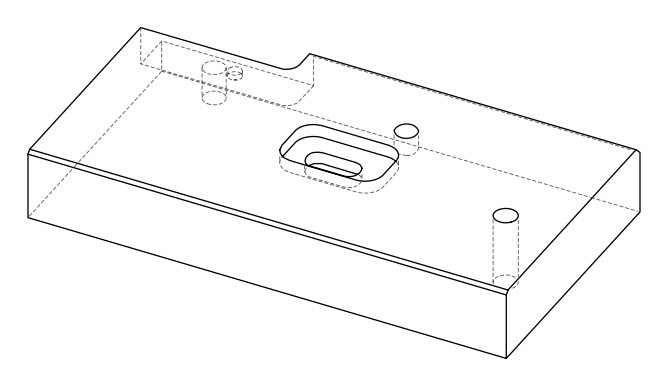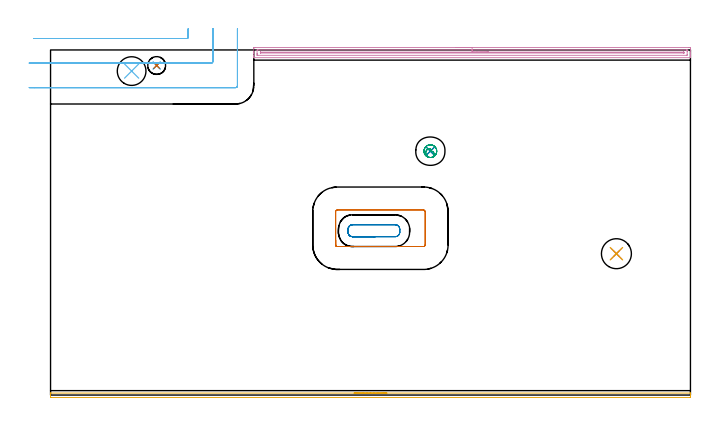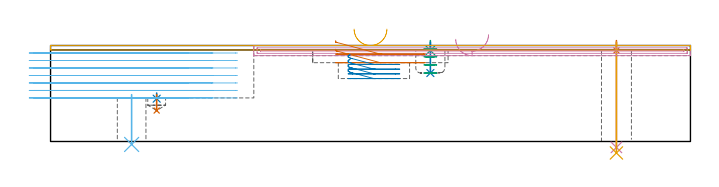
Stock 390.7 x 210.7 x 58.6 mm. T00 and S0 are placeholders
(PLAN: 14 operations, 10 tool changes, 19.4 min)
(1 SPOT_DRILL | STEP1HOLE | NXT0321_9005460120000 | 0.05 min | 183 mm3)
(2 SPOT_DRILL_1 | STEP1POCKET | NXT0321_9005460120000 | 0.04 min | 3505 mm3)
(3 SPOT_DRILL_2 | STEP1POCKET_1 | NXT0321_9005460120000 | 0.05 min | 182 mm3)
(4 DRILL_THROUGH_HOLE_INTO_CENTER | STEP1HOLE | NXT0301_087 | 0.26 min | 5998 mm3)
(5 DRILL_TO_ENLARGE_THROUGH_HOLE | STEP1HOLE | UGT0301_252 | 0.27 min | 9210 mm3)
(6 INDEXABLE_INSERT_DRILL_THROUGH_HOLE_FROM_SOLID | STEP1HOLE_1 | NXT0302_006 | 0.13 min | 14071 mm3)
(7 DRILL_BLIND_HOLE_INTO_CENTER | STEP1POCKET | UGT0301_221 | 0.05 min | 585 mm3)
(8 DRILL_BLIND_HOLE_INTO_CENTER_1 | STEP1POCKET_1 | NXT0301_128 | 0.08 min | 1590 mm3)
(9 MILL_ROUGH_BLIND_HOLE_CONTOUR | STEP1POCKET_1 | UGT0201_089 | Spiral | 0.68 min | 2285 mm3)
(10 AREA_MILL | FG_CHAMFER_SURFACE | UGT0205_001 | 6.56 min | 5199 mm3)
(11 AREA_MILL_1 | FG_CHAMFER_SURFACE_1 | UGT0205_001 | 3.28 min | 1427 mm3)
(12 MILL_CORNER_NOTCH_RECTANGULAR | CORNER_NOTCH_RECTANGULAR | UGT0201_094 | Follow Part, ap 5, ae 75% | 6.13 min | 118869 mm3)
(13 MILL_RECTANGULAR_POCKET | POCKET_RECTANGULAR_STRAIGHT | UGT0201_006 | Follow Part, ap 7, ae 75% | 0.87 min | 41630 mm3)
(14 MILL_RECTANGULAR_POCKET_1 | POCKET_RECTANGULAR_STRAIGHT_1 | NXT0201_011 | Follow Part, ap 3, ae 75% | 0.97 min | 7509 mm3)
(TOOL NXT0321_9005460120000 | NC Spot Drill, 142deg, 12mm, Carbide, Uncoated | D12 PA142 FL30 Z2)
(TOOL NXT0301_087 | Carbide Drill 11.6mm [860.1-1160-058A1-MM 2214] | D11.6 PA140 FL72 Z2)
(TOOL UGT0301_252 | Twist Drill 18.3 mm | D18.3 PA118 FL135 Z2)
(TOOL NXT0302_006 | Index. Insert Drill 17.5mm [880-D1750L25-05] | D17.5 PA176 FL88 Z2)
(TOOL UGT0301_221 | Twist Drill 10.9 mm | D10.9 PA118 FL92 Z2)
(TOOL NXT0301_128 | Carbide Drill 12mm [861.1-1200-036A1-GP GC34] | D12 PA150 FL37.4 Z2)
(TOOL UGT0201_089 | End mill 10 mm | D10 R3 FL22 Z4)
(TOOL UGT0205_001 | Chamfer Mill 20 x 3 x 45 deg. | D20 FL50 Z2)
(TOOL UGT0201_094 | End mill 20 mm | D20 FL38 Z4)
(TOOL UGT0201_006 | End Mill 28 mm | D28 FL25 Z2)
(TOOL NXT0201_011 | ENDMILL 12mm [2P460-1200-NA 1630] | D12 FL38 Z6)
(OP 1 SPOT_DRILL)
G17 G21 G94 G90
T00 M6
G54
G17 G0 G90 X345.5 Y86.3 S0 M3
G43 Z68.6 H0
G94 G81 G98 Z55.6 F250. R61.6
G80
M5
M2
(OP 2 SPOT_DRILL_1)
G17 G21 G94 G90
T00 M6
G54
G17 G0 G90 X64.8 Y201.2 S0 M3
G43 Z68.6 H0
G94 G81 G98 Z26.131 F250. R29.6
G80
M5
M2
(OP 3 SPOT_DRILL_2)
G17 G21 G94 G90
T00 M6
G54
G17 G0 G90 X231.9 Y148.9 S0 M3
G43 Z68.6 H0
G94 G81 G98 Z55.6 F250. R61.6
G80
M5
M2
(OP 4 DRILL_THROUGH_HOLE_INTO_CENTER)
G17 G21 G94 G90
T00 M6
G54
G17 G0 G90 X345.5 Y86.3 S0 M3
G43 Z68.6 H1
G94 G73 G98 Z-3.611 F250. Q10.369 R60.6
G80
M5
M2
(OP 5 DRILL_TO_ENLARGE_THROUGH_HOLE)
G17 G21 G94 G90
T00 M6
G54
G17 G0 G90 X345.5 Y86.3 S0 M3
G43 Z68.6 H0
G94 G73 G98 Z-6.998 F250. Q16.399 R60.6
G80
M5
M2
(OP 6 INDEXABLE_INSERT_DRILL_THROUGH_HOLE_FROM_SOLID)
G17 G21 G94 G90
T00 M6
G54
G17 G0 G90 X49.5 Y197.8 S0 M3
G43 Z68.6 H1
G94 G81 G98 Z-1.806 F250. R28.6
G80
M5
M2
(OP 7 DRILL_BLIND_HOLE_INTO_CENTER)
G17 G21 G94 G90
T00 M6
G54
G17 G0 G90 X64.8 Y201.2 S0 M3
G43 Z68.6 H0
G94 G81 G98 Z18.9 F250. R28.6
G80
M5
M2
(OP 8 DRILL_BLIND_HOLE_INTO_CENTER_1)
G17 G21 G94 G90
T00 M6
G54
G17 G0 G90 X231.9 Y148.9 S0 M3
G43 Z68.6 H1
G94 G81 G98 Z41.8 F250. R60.6
G80
M5
M2
(OP 9 MILL_ROUGH_BLIND_HOLE_CONTOUR)
G17 G21 G94 G90
T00 M6
G54
G17 G0 G90 X231.9 Y148.9 S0 M3
G43 Z68.6 H0
Z56.65
G94 G3 X232.28 Y149.955 R0.596 F250.
X230.398 Y150.143 R1.696
X229.259 Y146.841 R2.571
X232.631 Y145.069 R3.058
X235.731 Y149.631 R3.9
X232.631 Y145.069 R-3.9
X234.181 Y147.35 R1.95
X231.9 Y148.9 R1.95
G0 Z51.7
G3 X232.28 Y149.955 R0.596
X230.398 Y150.143 R1.696
X229.259 Y146.841 R2.571
X232.631 Y145.069 R3.058
X235.731 Y149.631 R3.9
X232.631 Y145.069 R-3.9
X234.181 Y147.35 R1.95
X231.9 Y148.9 R1.95
G0 Z46.75
G3 X232.28 Y149.955 R0.596
X230.398 Y150.143 R1.696
X229.259 Y146.841 R2.571
X232.631 Y145.069 R3.058
X235.731 Y149.631 R3.9
X232.631 Y145.069 R-3.9
X234.181 Y147.35 R1.95
X231.9 Y148.9 R1.95
G0 Z41.8
G3 X232.28 Y149.955 R0.596
X230.398 Y150.143 R1.696
X229.259 Y146.841 R2.571
X232.631 Y145.069 R3.058
X235.731 Y149.631 R3.9
X232.631 Y145.069 R-3.9
X234.181 Y147.35 R1.95
X231.9 Y148.9 R1.95
G0 Z68.6
M5
M2
(OP 10 AREA_MILL)
G17 G21 G94 G90
T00 M6
G54
G17 G0 G90 X247.4 Y212.2 S1061 M3
G43 Z68.6 H0
Z62.4
G94 G1 X247.438 Z61.528 F250.
X247.552 Z60.664
X247.741 Z59.812
X248.003 Z58.98
X248.337 Z58.174
X248.74 Z57.4
X249.208 Z56.664
X249.74 Z55.972
X250.329 Z55.329
X250.972 Z54.74
X251.664 Z54.208
X252.4 Z53.74
X253.174 Z53.337
X253.98 Z53.003
X254.812 Z52.741
X255.664 Z52.552
X256.528 Z52.438
X257.4 Z52.4
X389.619
X390.08 Y212.199 Z52.401
X390.536 Y212.195 Z52.403
X390.69 Y212.191 Z52.405
X390.7 Y211.745 Z52.851
Y209.1 Z55.494
Y208.56 Z56.037
Y208.218 Z56.378
Y207.678 Z56.918
Y207.337 Z57.258
Y206.654 Z57.946
Y206.352 Z58.247
X390.694 Y206.005 Z58.586
X390.692 Y206.002 Z58.588
X390.528 Y206. Z58.6
X124.273
X124.108 Y206.002 Z58.588
X124.106 Y206.005 Z58.586
X124.1 Y206.352 Z58.248
Y206.654 Z57.946
Y207.337 Z57.258
Y208.56 Z56.037
Y209.1 Z55.494
Y209.712 Z54.884
Y211.475 Z53.121
X124.103 Y211.745 Z52.851
X124.11 Y212.191 Z52.405
X124.264 Y212.195 Z52.403
X124.72 Y212.2 Z52.4
X257.4
Y210.786 Z53.814
X388.293 Y210.785 Z53.815
X388.373
X388.666 Y210.779 Z53.821
X388.69 Y210.684 Z53.916
X388.697 Y210.465 Z54.135
X388.699 Y209.982 Z54.618
X388.7 Y209.58 Z55.02
X388.698 Y207.819 Z56.781
X388.69 Y207.423 Z57.177
X388.293 Y207.416 Z57.184
X388.214 Y207.415 Z57.185
X126.507
X126.427
X126.135 Y207.421 Z57.179
X126.11 Y207.516 Z57.084
X126.103 Y207.735 Z56.865
X126.101 Y208.218 Z56.382
X126.1 Y208.62 Z55.98
X126.102 Y210.381 Z54.219
X126.11 Y210.777 Z53.823
X126.507 Y210.784 Z53.816
X126.586 Y210.785 Z53.815
X257.4 Y210.786 Z53.814
Y209.372 Z55.228
X386.506 Y209.371 Z55.229
X386.598 Y209.37 Z55.23
X386.67 Y209.367 Z55.233
X386.686 Y209.365 Z55.235
X386.69 Y209.345 Z55.255
X386.695 Y209.291 Z55.309
X386.698 Y209.1 Z55.5
Y208.911 Z55.689
X386.69 Y208.847 Z55.753
X386.687 Y208.835 Z55.765
X386.677 Y208.833 Z55.767
X386.644 Y208.83 Z55.77
X386.506 Y208.829 Z55.771
X128.294
X128.202 Y208.83 Z55.77
X128.13 Y208.833 Z55.767
X128.114 Y208.835 Z55.765
X128.11 Y208.855 Z55.745
X128.106 Y208.909 Z55.691
X128.102 Y209.1 Z55.5
Y209.289 Z55.311
X128.11 Y209.354 Z55.247
X128.113 Y209.366 Z55.234
X128.123 Y209.367 Z55.233
X128.156 Y209.37 Z55.23
X128.294 Y209.371 Z55.229
X257.4 Y209.372 Z55.228
X258.272 Z55.267
X259.136 Z55.38
X259.988 Z55.569
X260.82 Z55.832
X261.626 Z56.165
X262.4 Z56.568
X263.136 Z57.037
X263.828 Z57.568
X264.471 Z58.157
X265.06 Z58.801
X265.592 Z59.493
X266.06 Z60.228
X266.463 Z61.002
X266.797 Z61.808
X267.059 Z62.64
X267.248 Z63.492
X267.362 Z64.357
X267.4 Z65.228
G0 Z68.6
M5
M2
(OP 11 AREA_MILL_1)
G17 G21 G94 G90
T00 M6
G54
G17 G0 G90 X185.35 Y1.2 S1061 M3
G43 Z68.6 H0
G94 G1 X185.388 Z67.728 F250.
X185.502 Z66.863
X185.691 Z66.012
X185.953 Z65.18
X186.287 Z64.374
X186.69 Z63.6
X187.158 Z62.864
X187.69 Z62.172
X188.279 Z61.529
X188.922 Z60.94
X189.614 Z60.408
X190.35 Z59.94
X191.124 Z59.537
X191.93 Z59.203
X192.762 Z58.941
X193.614 Z58.752
X194.478 Z58.638
X195.35 Z58.6
X390.53
X390.692 Y1.197 Z58.588
X390.694 Y1.19 Z58.581
X390.7 Y0.844 Z58.243
Y0.523 Z57.922
Y-0.15 Z57.245
Y-1.368 Z56.028
X390.697 Y-1.491 Z55.905
X390.293 Y-1.5 Z55.9
X0.617
X0.406 Y-1.498 Z55.902
X0.003 Y-1.491 Z55.905
X0. Y-1.369 Z56.028
Y-0.15 Z57.245
Y0.523 Z57.922
Y0.844 Z58.243
X0.006 Y1.19 Z58.581
X0.008 Y1.197 Z58.588
X0.17 Y1.2 Z58.6
X195.35
X196.222 Z58.638
X197.086 Z58.752
X197.938 Z58.941
X198.77 Z59.203
X199.576 Z59.537
X200.35 Z59.94
X201.086 Z60.408
X201.778 Z60.94
X202.421 Z61.529
X203.01 Z62.172
X203.542 Z62.864
X204.01 Z63.6
X204.413 Z64.374
X204.747 Z65.18
X205.009 Z66.012
X205.198 Z66.863
X205.312 Z67.728
X205.35 Z68.6
M5
M2
(OP 12 MILL_CORNER_NOTCH_RECTANGULAR)
G17 G21 G94 G90
T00 M6
G54
G17 G0 G90 X-10.141 Y217.7 S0 M3
G43 Z68.6 H0
Z54.028
G94 G1 X-7.141 F250.
X83.105 F500.
G3 X84.1 Y218.695 R1.
G1 Y220.7
Y223.7 F250.
G0 Z68.6
X-13. Y202.7
Z54.028
G1 X-10.
X98.105 F500.
G3 X99.1 Y203.695 R1.
G1 Y220.7
Y223.7 F250.
G0 Z68.6
X-13. Y187.7
Z54.028
G1 X-10.
X112.9 F500.
G3 X114.1 Y188.9 R1.2
G1 Y220.7
Y223.7 F250.
G0 Z68.6
X-10.141 Y217.7
Z49.457
G1 X-7.141
X83.105 F500.
G3 X84.1 Y218.695 R1.
G1 Y220.7
Y223.7 F250.
G0 Z68.6
X-13. Y202.7
Z49.457
G1 X-10.
X98.105 F500.
G3 X99.1 Y203.695 R1.
G1 Y220.7
Y223.7 F250.
G0 Z68.6
X-13. Y187.7
Z49.457
G1 X-10.
X112.9 F500.
G3 X114.1 Y188.9 R1.2
G1 Y220.7
Y223.7 F250.
G0 Z68.6
X-10.141 Y217.7
Z44.886
G1 X-7.141
X83.105 F500.
G3 X84.1 Y218.695 R1.
G1 Y220.7
Y223.7 F250.
G0 Z68.6
X-13. Y202.7
Z44.886
G1 X-10.
X98.105 F500.
G3 X99.1 Y203.695 R1.
G1 Y220.7
Y223.7 F250.
G0 Z68.6
X-13. Y187.7
Z44.886
G1 X-10.
X112.9 F500.
G3 X114.1 Y188.9 R1.2
G1 Y220.7
Y223.7 F250.
G0 Z68.6
X-10.141 Y217.7
Z40.314
G1 X-7.141
X83.105 F500.
G3 X84.1 Y218.695 R1.
G1 Y220.7
Y223.7 F250.
G0 Z68.6
X-13. Y202.7
Z40.314
G1 X-10.
X98.105 F500.
G3 X99.1 Y203.695 R1.
G1 Y220.7
Y223.7 F250.
G0 Z68.6
X-13. Y187.7
Z40.314
G1 X-10.
X112.9 F500.
G3 X114.1 Y188.9 R1.2
G1 Y220.7
Y223.7 F250.
G0 Z68.6
X-10.141 Y217.7
Z35.743
G1 X-7.141
X83.105 F500.
G3 X84.1 Y218.695 R1.
G1 Y220.7
Y223.7 F250.
G0 Z68.6
X-13. Y202.7
Z35.743
G1 X-10.
X98.105 F500.
G3 X99.1 Y203.695 R1.
G1 Y220.7
Y223.7 F250.
G0 Z68.6
X-13. Y187.7
Z35.743
G1 X-10.
X112.9 F500.
G3 X114.1 Y188.9 R1.2
G1 Y220.7
Y223.7 F250.
G0 Z68.6
X-10.141 Y217.7
Z31.171
G1 X-7.141
X83.105 F500.
G3 X84.1 Y218.695 R1.
G1 Y220.7
Y223.7 F250.
G0 Z68.6
X-13. Y202.7
Z31.171
G1 X-10.
X98.105 F500.
G3 X99.1 Y203.695 R1.
G1 Y220.7
Y223.7 F250.
G0 Z68.6
X-13. Y187.7
Z31.171
G1 X-10.
X112.9 F500.
G3 X114.1 Y188.9 R1.2
G1 Y220.7
Y223.7 F250.
G0 Z68.6
X-10.141 Y217.7
Z26.6
G1 X-7.141
X83.105 F500.
G3 X84.1 Y218.695 R1.
G1 Y220.7
Y223.7 F250.
G0 Z68.6
X-13. Y202.7
Z26.6
G1 X-10.
X98.105 F500.
G3 X99.1 Y203.695 R1.
G1 Y220.7
Y223.7 F250.
G0 Z68.6
X-13. Y187.7
Z26.6
G1 X-10.
X112.9 F500.
G3 X114.1 Y188.9 R1.2
G1 Y220.7
Y223.7 F250.
G0 Z68.6
M5
M2
(OP 13 MILL_RECTANGULAR_POCKET)
G17 G21 G94 G90
T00 M6
G54
G17 G0 G90 X174.1 Y94.572 S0 M3
G43 Z68.6 H0
Z61.6
G94 G1 Y91.6 Z60.804 F250.
Y91.505 Z60.778
X174.159 Y91.267 Z60.712
X174.279 Y91.053 Z60.647
X174.453 Y90.879 Z60.581
X174.667 Y90.759 Z60.515
X174.905 Y90.7 Z60.449
X175. Z60.424
X201.4 Z53.35
X227.8 F500.
G3 X228.7 Y91.6 R0.9
G1 Y112.1
G3 X227.8 Y113. R0.9
G1 X175.
G3 X174.1 Y112.1 R0.9
G1 Y91.6
G3 X175. Y90.7 R0.9
G1 X201.4
X202.4
G0 X174.1 Y94.572 Z56.35
G1 Y91.6 Z55.554 F250.
Y91.505 Z55.528
X174.159 Y91.267 Z55.462
X174.279 Y91.053 Z55.397
X174.453 Y90.879 Z55.331
X174.667 Y90.759 Z55.265
X174.905 Y90.7 Z55.199
X175. Z55.174
X201.4 Z48.1
X227.8 F500.
G3 X228.7 Y91.6 R0.9
G1 Y112.1
G3 X227.8 Y113. R0.9
G1 X175.
G3 X174.1 Y112.1 R0.9
G1 Y91.6
G3 X175. Y90.7 R0.9
G1 X201.4
X202.4
G0 Z68.6
M5
M2
(OP 14 MILL_RECTANGULAR_POCKET_1)
G17 G21 G94 G90
T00 M6
G54
G17 G0 G90 X182.997 Y103.613 S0 M3
G43 Z68.6 H1
Z52.943
G94 G1 X182.647 Y103.36 Z52.827 F250.
X182.34 Y103.053 Z52.711
X182.085 Y102.7 Z52.594
X181.891 Y102.31 Z52.477
X181.761 Y101.895 Z52.361
X181.7 Y101.464 Z52.244
Y99.236 Z51.647
X181.761 Y98.805 Z51.531
X181.891 Y98.39 Z51.414
X182.085 Y98. Z51.297
X182.34 Y97.647 Z51.181
X182.647 Y97.34 Z51.064
X183. Y97.085 Z50.948
X183.39 Y96.891 Z50.831
X183.805 Y96.761 Z50.714
X184.236 Y96.7 Z50.598
X184.4 Z50.554
X197.45 Z47.057
X210.5 F500.
G3 X213.2 Y99.4 R2.7
G1 Y101.3
G3 X210.5 Y104. R2.7
G1 X184.4
G3 X181.7 Y101.3 R2.7
G1 Y99.4
G3 X184.4 Y96.7 R2.7
G1 X197.45
X198.45
G0 X182.997 Y103.613 Z50.057
G1 X182.647 Y103.36 Z49.942 F250.
X182.34 Y103.053 Z49.825
X182.085 Y102.7 Z49.708
X181.891 Y102.31 Z49.592
X181.761 Y101.895 Z49.475
X181.7 Y101.464 Z49.359
Y99.236 Z48.761
X181.761 Y98.805 Z48.645
X181.891 Y98.39 Z48.528
X182.085 Y98. Z48.412
X182.34 Y97.647 Z48.295
X182.647 Y97.34 Z48.179
X183. Y97.085 Z48.062
X183.39 Y96.891 Z47.945
X183.805 Y96.761 Z47.829
X184.236 Y96.7 Z47.712
X184.4 Z47.668
X197.45 Z44.171
X210.5 F500.
G3 X213.2 Y99.4 R2.7
G1 Y101.3
G3 X210.5 Y104. R2.7
G1 X184.4
G3 X181.7 Y101.3 R2.7
G1 Y99.4
G3 X184.4 Y96.7 R2.7
G1 X197.45
X198.45
G0 X182.997 Y103.613 Z47.171
G1 X182.647 Y103.36 Z47.056 F250.
X182.34 Y103.053 Z46.939
X182.085 Y102.7 Z46.823
X181.891 Y102.31 Z46.706
X181.761 Y101.895 Z46.59
X181.7 Y101.464 Z46.473
Y99.236 Z45.876
X181.761 Y98.805 Z45.759
X181.891 Y98.39 Z45.643
X182.085 Y98. Z45.526
X182.34 Y97.647 Z45.409
X182.647 Y97.34 Z45.293
X183. Y97.085 Z45.176
X183.39 Y96.891 Z45.06
X183.805 Y96.761 Z44.943
X184.236 Y96.7 Z44.826
X184.4 Z44.782
X197.45 Z41.286
X210.5 F500.
G3 X213.2 Y99.4 R2.7
G1 Y101.3
G3 X210.5 Y104. R2.7
G1 X184.4
G3 X181.7 Y101.3 R2.7
G1 Y99.4
G3 X184.4 Y96.7 R2.7
G1 X197.45
X198.45
G0 X182.997 Y103.613 Z44.286
G1 X182.647 Y103.36 Z44.17 F250.
X182.34 Y103.053 Z44.054
X182.085 Y102.7 Z43.937
X181.891 Y102.31 Z43.82
X181.761 Y101.895 Z43.704
X181.7 Y101.464 Z43.587
Y99.236 Z42.99
X181.761 Y98.805 Z42.873
X181.891 Y98.39 Z42.757
X182.085 Y98. Z42.64
X182.34 Y97.647 Z42.524
X182.647 Y97.34 Z42.407
X183. Y97.085 Z42.291
X183.39 Y96.891 Z42.174
X183.805 Y96.761 Z42.057
X184.236 Y96.7 Z41.941
X184.4 Z41.897
X197.45 Z38.4
X210.5 F500.
G3 X213.2 Y99.4 R2.7
G1 Y101.3
G3 X210.5 Y104. R2.7
G1 X184.4
G3 X181.7 Y101.3 R2.7
G1 Y99.4
G3 X184.4 Y96.7 R2.7
G1 X197.45
X198.45
G0 Z68.6
M5
M2
